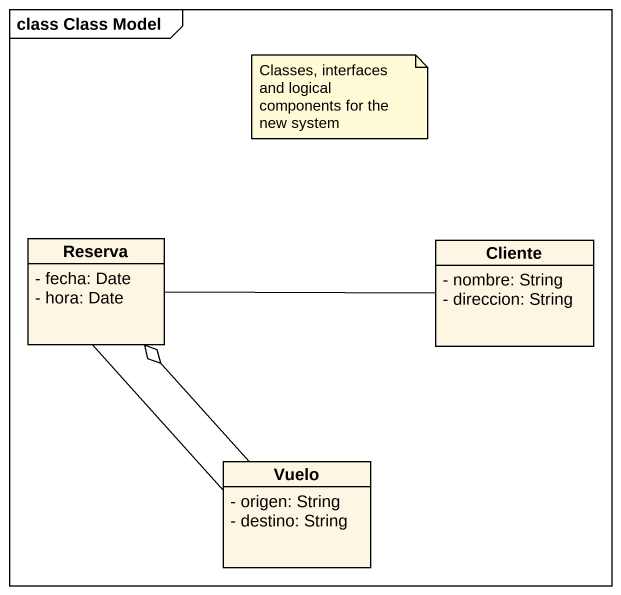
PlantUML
@startuml
mainframe class Class Model
hide circle
hide empty members
skinparam classAttributeIconSize 0
class Reserva {
  - fecha: Date
  - hora: Date
}
class Cliente {
  - nombre: String
  - direccion: String
}
class Vuelo {
  - origen: String
  - destino: String
}
Reserva -right- Cliente
Reserva -- Vuelo
Vuelo -up-o Reserva
note as N1
  Classes, interfaces and logical components for the new system
end note
@enduml
